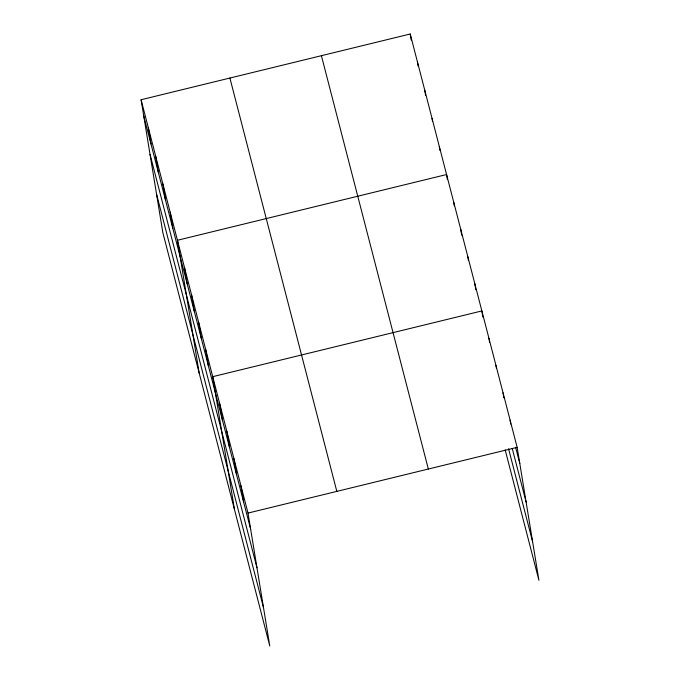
<?xml version="1.0" encoding="UTF-8"?>
<svg xmlns="http://www.w3.org/2000/svg" width="680" height="680" viewBox="0 0 680 680"><rect width="100%" height="100%" fill="white"/><g stroke="black" fill="none" stroke-linecap="round" stroke-linejoin="round"><path stroke-width="1.02" d="M141.083 99.739L248.013 513.077L269.781 646L162.851 232.662L141.083 99.739L410.219 34L517.149 447.338L538.917 580.261L505.197 449.922M248.013 513.077L517.149 447.338M515.619 447.338L519.8 463.505M512.252 448.486L526.108 502.035M508.563 448.774L532.61 541.731M321.402 55.692L428.332 469.03M229.9 78.047L336.829 491.385M143.726 115.906L250.665 529.244M150.042 154.436L256.972 567.774M156.544 194.131L263.475 607.469M510.094 420.053L510.756 424.099M503.038 392.776L503.863 397.825M495.975 365.491L496.476 368.526M488.92 338.215L489.583 342.261M482.86 316.999L481.865 310.938L212.73 376.677L234.498 509.6M474.802 283.653L475.796 289.714M467.746 256.377L468.41 260.414M460.692 229.092L461.686 235.161M453.637 201.816L454.291 205.853M447.406 179.588L446.573 174.531L177.438 240.278L199.206 373.201M439.305 146.43L439.969 150.467M432.029 118.32L432.531 121.355M424.762 90.21L425.587 95.268M417.486 62.109L418.149 66.147M410.219 34L411.213 40.061M240.958 485.792L243.601 501.967M233.903 458.515L236.547 474.683M226.839 431.239L229.492 447.406M219.784 403.954L222.436 420.121M205.666 349.392L208.318 365.559M198.611 322.116L201.263 338.283M191.556 294.831L194.2 310.998M184.501 267.554L187.144 283.721M170.17 212.168L172.814 228.335M162.894 184.059L165.546 200.226M155.626 155.95L158.27 172.125M148.351 127.848L151.002 144.016"/></g></svg>
